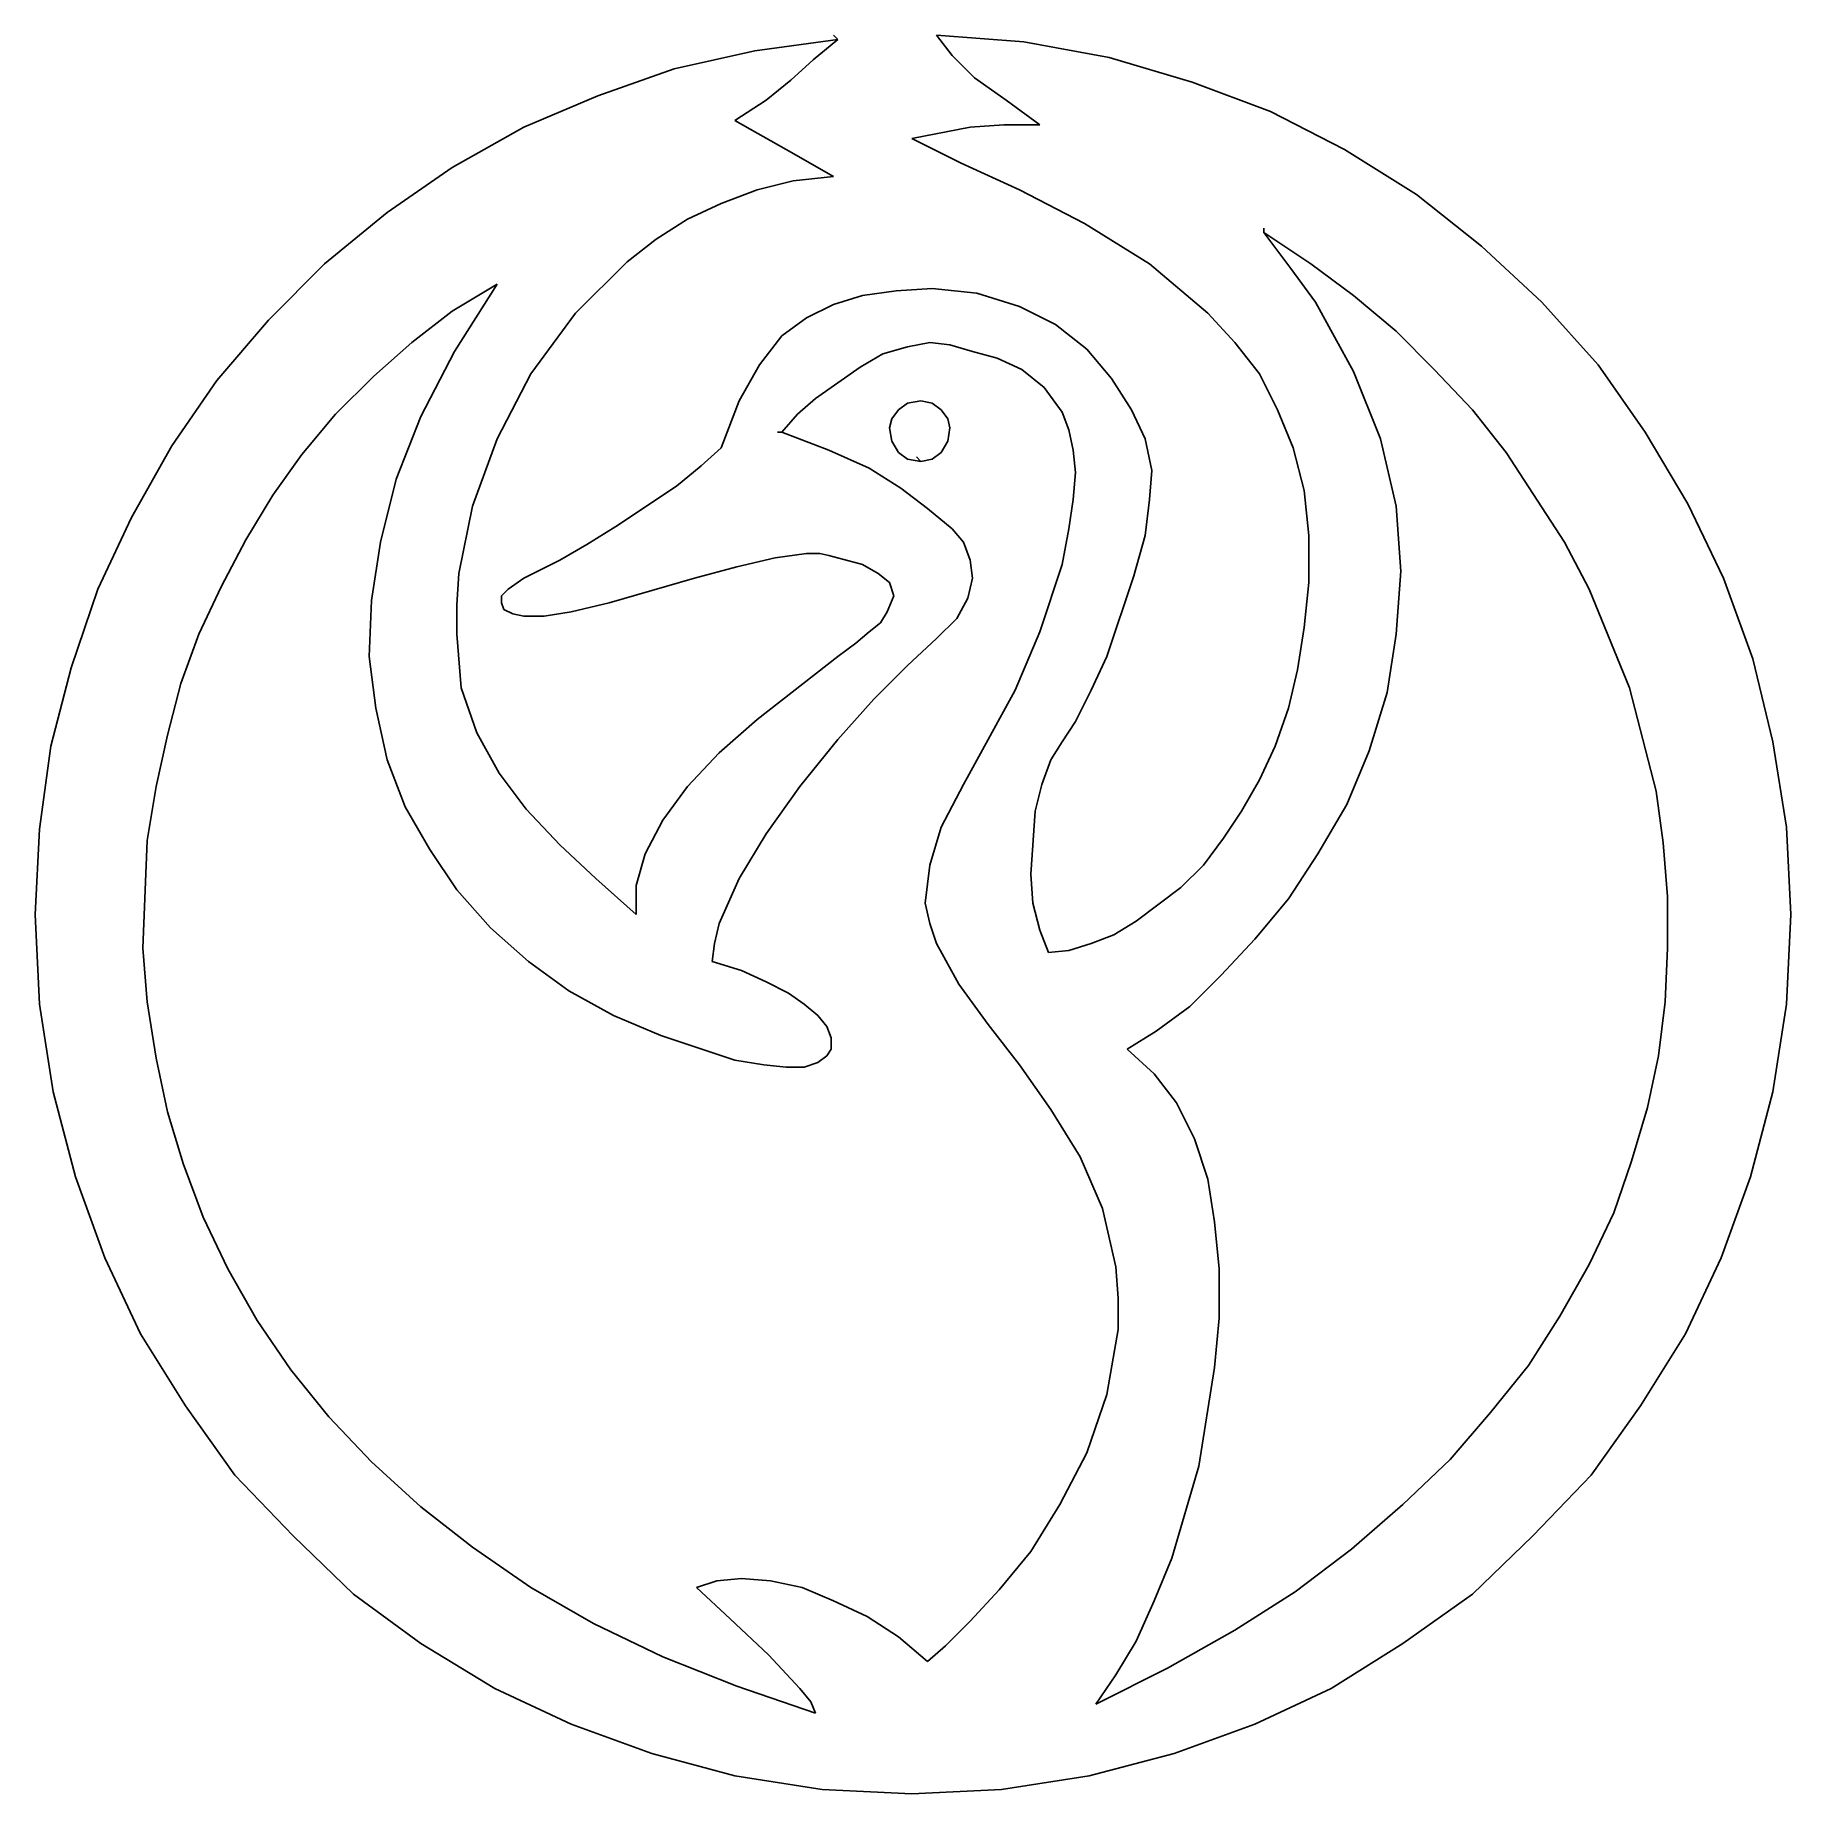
# Model space of a CAD drawing. Extents: x 0 to 13.4, y 0 to 13.5.
import ezdxf

# ---------------------------------------------------------------- set-up
doc = ezdxf.new("R2010")
doc.units = 0
doc.layers.add('CK_LEVEL_1', color=7, linetype='CONTINUOUS')

msp = doc.modelspace()

# ---------------------------------------------------------------- linework, layer by layer
at = {"layer": 'CK_LEVEL_1', "color": 2, "linetype": 'CONTINUOUS'}
for p, q in [((6.11412, 13.464804), (6.148469, 13.430454)), ((7.573952, 13.41328), (6.904147, 13.464804)), ((6.904147, 13.464804), (7.024369, 13.310233)), ((5.513013, 13.344582), (4.894731, 13.207186)), ((6.148469, 13.430455), (5.513013, 13.344583)), ((5.95955, 13.275884), (6.148469, 13.430454)), ((8.226583, 13.293059), (7.573952, 13.41328)), ((4.894731, 13.207186), (4.310798, 13.001092)), ((5.787805, 13.121314), (5.95955, 13.275884)), ((7.024369, 13.310233), (7.196114, 13.138488)), ((8.862039, 13.104139), (8.226583, 13.293059)), ((5.598886, 12.966743), (5.787805, 13.121314)), ((7.196114, 13.138488), (7.436556, 12.966743)), ((9.463147, 12.880871), (8.86204, 13.104138)), ((4.310798, 13.001092), (3.74404, 12.760649)), ((5.358443, 12.812173), (5.598886, 12.966743)), ((7.436556, 12.966743), (7.694174, 12.777824)), ((5.753456, 12.588904), (5.358443, 12.812174)), ((10.029905, 12.588904), (9.463147, 12.880872)), ((3.74404, 12.760649), (3.194456, 12.451508)), ((7.161765, 12.760649), (6.715228, 12.674777)), ((6.715228, 12.674777), (7.093067, 12.485857)), ((7.419382, 12.777824), (7.161765, 12.76065)), ((7.694174, 12.777824), (7.419382, 12.777824)), ((6.11412, 12.38281), (5.753456, 12.588903)), ((10.579489, 12.245414), (10.029904, 12.588903)), ((3.194456, 12.451508), (2.696396, 12.108018)), ((7.093067, 12.485857), (7.539603, 12.279763)), ((5.255396, 12.176716), (5.530188, 12.279763)), ((5.530188, 12.279763), (5.804979, 12.348461)), ((5.804979, 12.348461), (6.11412, 12.382811)), ((7.539603, 12.279763), (8.037664, 12.022146)), ((4.997778, 12.056495), (5.255396, 12.176716)), ((11.077549, 11.850401), (10.579489, 12.245414)), ((2.696396, 12.108018), (2.21551, 11.713005)), ((4.757335, 11.901925), (4.997778, 12.056495)), ((8.037664, 12.022146), (8.535725, 11.713005)), ((9.411623, 11.987797), (9.411623, 11.953447)), ((4.534067, 11.73018), (4.757335, 11.901925)), ((9.411623, 11.953448), (9.772288, 11.713005)), ((9.617717, 11.678656), (9.411623, 11.953447)), ((11.541261, 11.421039), (11.077549, 11.850401)), ((4.139054, 11.335166), (4.534067, 11.73018)), ((2.21551, 11.713005), (1.786148, 11.283643)), ((8.535724, 11.713005), (8.982261, 11.335166)), ((9.806637, 11.421039), (9.617717, 11.678656)), ((9.772288, 11.713005), (10.098603, 11.472562)), ((3.194456, 11.352341), (3.537946, 11.558434)), ((3.537946, 11.558435), (3.211631, 11.0432)), ((6.337389, 11.472562), (6.11412, 11.403864)), ((6.595006, 11.506911), (6.337389, 11.472562)), ((6.869798, 11.524086), (6.595006, 11.506911)), ((7.213288, 11.489737), (6.869798, 11.524086)), ((7.539603, 11.38669), (7.213288, 11.489738)), ((10.098603, 11.472562), (10.424918, 11.19777)), ((2.885315, 11.111898), (3.194456, 11.352342)), ((3.795564, 10.871455), (4.139054, 11.335166)), ((6.11412, 11.403864), (5.908026, 11.300817)), ((7.814395, 11.249294), (7.539603, 11.38669)), ((8.982261, 11.335166), (9.188354, 11.111898)), ((10.098603, 10.888629), (9.806637, 11.421039)), ((11.970623, 10.940153), (11.541261, 11.42104)), ((1.786148, 11.283643), (1.391134, 10.819931)), ((5.908026, 11.300817), (5.719107, 11.163421)), ((8.054838, 11.060374), (7.814395, 11.249294)), ((10.424918, 11.19777), (10.716886, 10.905804)), ((2.593349, 10.85428), (2.885315, 11.111898)), ((3.211631, 11.0432), (2.954013, 10.545139)), ((5.719107, 11.163421), (5.547362, 10.940153)), ((6.491959, 11.026025), (6.680879, 11.077549)), ((6.680879, 11.077549), (6.852624, 11.111898)), ((6.852624, 11.111898), (7.007194, 11.094724)), ((7.007194, 11.094723), (7.178939, 11.0432)), ((7.178939, 11.0432), (7.367858, 10.991675)), ((8.243758, 10.837106), (8.054838, 11.060373)), ((9.188355, 11.111898), (9.377275, 10.871455)), ((5.547362, 10.940153), (5.392792, 10.665361)), ((5.976724, 10.682535), (6.320214, 10.922978)), ((6.320214, 10.922978), (6.491959, 11.026026)), ((7.367858, 10.991676), (7.556778, 10.905805)), ((12.331287, 10.424918), (11.970623, 10.940153)), ((1.391134, 10.819931), (1.047645, 10.321871)), ((2.301383, 10.562314), (2.593349, 10.85428)), ((3.537946, 10.373395), (3.795564, 10.871455)), ((7.556778, 10.905804), (7.728523, 10.768408)), ((8.398328, 10.596663), (8.243758, 10.837107)), ((9.377274, 10.871455), (9.514669, 10.596663)), ((10.304697, 10.373395), (10.098603, 10.888629)), ((10.716885, 10.905804), (11.008851, 10.596663)), ((5.392792, 10.665361), (5.255396, 10.304697)), ((5.839328, 10.562314), (5.976724, 10.682535)), ((6.680879, 10.648186), (6.612181, 10.596663)), ((6.783926, 10.665361), (6.680879, 10.648187)), ((6.869798, 10.648186), (6.783926, 10.66536)), ((6.938496, 10.596663), (6.869798, 10.648187)), ((7.728523, 10.768408), (7.865919, 10.579489)), ((2.043765, 10.253173), (2.301383, 10.562314)), ((2.954013, 10.54514), (2.765094, 10.064254)), ((5.719107, 10.424918), (5.839328, 10.562314)), ((6.560657, 10.527965), (6.543483, 10.459267)), ((6.612181, 10.596663), (6.560657, 10.527966)), ((6.99002, 10.527965), (6.938496, 10.596663)), ((7.007194, 10.459267), (6.99002, 10.527965)), ((7.865919, 10.579489), (7.917442, 10.442093)), ((8.501375, 10.373395), (8.398328, 10.596663)), ((9.51467, 10.596663), (9.634892, 10.304697)), ((11.008851, 10.596663), (11.266469, 10.270349)), ((3.349027, 9.85816), (3.537946, 10.373395)), ((5.684758, 10.424918), (5.719107, 10.424918)), ((6.079771, 10.287522), (5.719107, 10.424918)), ((6.543483, 10.459267), (6.560657, 10.356219)), ((6.99002, 10.35622), (7.007194, 10.459268)), ((7.917442, 10.442093), (7.951791, 10.287522)), ((8.552899, 10.132952), (8.501375, 10.373395)), ((10.424918, 9.85816), (10.304697, 10.373395)), ((12.657603, 9.875334), (12.331287, 10.424918)), ((1.047645, 10.321871), (0.738504, 9.772286)), ((1.820497, 9.944032), (2.043765, 10.253173)), ((5.255396, 10.304697), (5.100825, 10.167301)), ((6.388912, 10.150126), (6.079771, 10.287522)), ((6.560657, 10.35622), (6.612181, 10.270349)), ((6.612181, 10.270348), (6.680879, 10.218823)), ((6.749577, 10.235999), (6.783926, 10.20165)), ((6.869798, 10.218824), (6.938496, 10.270349)), ((6.938496, 10.270348), (6.99002, 10.356219)), ((7.951791, 10.287522), (7.968966, 10.115777)), ((9.634892, 10.304697), (9.720764, 9.978381)), ((11.266469, 10.270348), (11.713006, 9.583367)), ((5.100825, 10.167301), (4.911906, 10.012731)), ((6.629355, 9.995556), (6.388912, 10.150126)), ((6.680879, 10.218824), (6.783926, 10.201651)), ((6.783926, 10.20165), (6.869798, 10.218823)), ((7.968966, 10.115777), (7.951791, 9.909683)), ((8.535724, 9.909683), (8.552898, 10.132953)), ((2.765094, 10.064254), (2.644873, 9.583367)), ((4.911906, 10.01273), (4.448194, 9.703588)), ((6.835449, 9.840985), (6.629355, 9.995556)), ((9.720764, 9.978381), (9.755114, 9.634892)), ((1.614403, 9.600542), (1.820497, 9.944032)), ((3.24598, 9.342925), (3.349027, 9.85816)), ((7.024369, 9.686415), (6.835449, 9.840984)), ((7.951791, 9.909683), (7.917442, 9.686416)), ((8.501375, 9.634891), (8.535725, 9.909682)), ((10.459267, 9.360099), (10.424917, 9.85816)), ((12.932395, 9.308576), (12.657603, 9.875334)), ((0.738504, 9.772287), (0.480886, 9.222703)), ((4.448194, 9.703589), (4.224926, 9.566194)), ((1.425483, 9.239878), (1.614403, 9.600542)), ((2.644873, 9.583368), (2.576175, 9.136831)), ((4.224926, 9.566193), (4.018832, 9.445971)), ((7.110241, 9.583368), (7.024369, 9.686416)), ((7.161765, 9.445972), (7.110241, 9.583368)), ((7.917442, 9.686415), (7.865919, 9.411623)), ((8.415503, 9.32575), (8.501374, 9.634892)), ((9.755113, 9.634891), (9.755113, 9.274226)), ((11.713006, 9.583368), (11.901925, 9.222703)), ((4.018832, 9.445972), (3.74404, 9.308577)), ((5.375617, 9.394448), (5.667584, 9.463146)), ((5.667584, 9.463146), (5.908026, 9.497496)), ((5.908026, 9.497495), (6.011073, 9.497495)), ((6.011073, 9.497495), (6.079771, 9.480321)), ((6.079771, 9.480321), (6.337389, 9.411623)), ((7.178939, 9.308576), (7.161765, 9.445971)), ((3.228805, 9.102482), (3.24598, 9.342925)), ((3.74404, 9.308576), (3.623819, 9.222703)), ((4.396671, 9.119656), (5.049302, 9.308576)), ((5.049302, 9.308576), (5.375617, 9.394447)), ((6.337389, 9.411623), (6.45761, 9.342925)), ((6.45761, 9.342925), (6.543483, 9.274227)), ((7.14459, 9.154005), (7.178939, 9.308576)), ((7.865919, 9.411623), (7.694174, 8.896388)), ((8.209409, 8.707469), (8.415503, 9.32575)), ((10.424918, 8.879214), (10.459268, 9.360099)), ((13.155663, 8.690294), (12.932395, 9.308577)), ((0.480886, 9.222703), (0.274792, 8.621596)), ((1.253739, 8.879214), (1.425483, 9.239879)), ((3.623819, 9.222703), (3.572295, 9.17118)), ((3.572295, 9.17118), (3.572295, 9.119656)), ((6.577832, 9.17118), (6.526308, 9.050959)), ((6.543483, 9.274227), (6.577832, 9.17118)), ((9.755113, 9.274227), (9.720763, 8.930737)), ((11.901925, 9.222703), (12.211066, 8.467026)), ((2.576175, 9.136831), (2.559, 8.707469)), ((3.228805, 8.879214), (3.228805, 9.102482)), ((3.572295, 9.119656), (3.58947, 9.068132)), ((3.58947, 9.068133), (3.658168, 9.033784)), ((3.658168, 9.033784), (3.74404, 9.01661)), ((3.898611, 9.01661), (4.104705, 9.05096)), ((4.104705, 9.050959), (4.396671, 9.119656)), ((6.526308, 9.050959), (6.474785, 8.965086)), ((7.058718, 8.999435), (7.14459, 9.154005)), ((3.74404, 9.01661), (3.898611, 9.01661)), ((6.388912, 8.896388), (6.285865, 8.810516)), ((6.474785, 8.965086), (6.388912, 8.896388)), ((6.904147, 8.844865), (7.058718, 8.999434)), ((7.694174, 8.896388), (7.505254, 8.449851)), ((9.720764, 8.930737), (9.669241, 8.604422)), ((1.116343, 8.501375), (1.253739, 8.879214)), ((3.263154, 8.467026), (3.228805, 8.879213)), ((6.285865, 8.810516), (6.148469, 8.707469)), ((6.680879, 8.638771), (6.904147, 8.844865)), ((10.35622, 8.432677), (10.424918, 8.879214)), ((0.274792, 8.621596), (0.120222, 8.02049)), ((2.559, 8.707469), (2.610524, 8.312455)), ((6.148469, 8.707469), (5.530188, 8.226583)), ((6.423261, 8.381153), (6.680879, 8.638771)), ((8.089187, 8.449851), (8.209409, 8.707469)), ((13.310233, 8.054838), (13.155663, 8.690294)), ((1.013296, 8.106361), (1.116343, 8.501375)), ((9.669241, 8.604422), (9.600543, 8.312454)), ((3.383376, 8.123536), (3.263154, 8.467026)), ((6.148469, 8.072012), (6.423261, 8.381153)), ((7.505254, 8.449851), (7.29916, 8.072012)), ((7.968966, 8.209408), (8.089187, 8.449851)), ((10.218825, 7.98614), (10.35622, 8.432676)), ((12.211066, 8.467026), (12.41716, 7.676999)), ((2.610524, 8.312455), (2.696396, 7.917442)), ((5.530188, 8.226583), (5.238221, 7.968965)), ((9.600543, 8.312455), (9.497496, 8.020489)), ((0.927423, 7.711348), (1.013296, 8.106361)), ((3.555121, 7.814395), (3.383376, 8.123536)), ((7.865919, 8.054838), (7.968966, 8.209408)), ((0.120222, 8.020489), (0.034349, 7.385033)), ((5.238221, 7.968965), (4.997778, 7.711348)), ((5.856503, 7.711348), (6.148469, 8.072012)), ((7.29916, 8.072012), (7.110241, 7.728522)), ((7.780046, 7.917442), (7.865919, 8.054838)), ((9.497496, 8.020489), (9.377274, 7.762871)), ((10.04708, 7.573952), (10.218825, 7.98614)), ((13.41328, 7.402207), (13.310232, 8.054838)), ((2.696396, 7.917442), (2.833792, 7.556778)), ((3.761215, 7.539603), (3.555121, 7.814395)), ((7.711348, 7.728522), (7.780046, 7.917442)), ((0.858725, 7.29916), (0.927423, 7.711348)), ((4.997778, 7.711348), (4.808859, 7.453731)), ((5.598886, 7.350684), (5.856503, 7.711348)), ((7.110241, 7.728522), (6.938496, 7.402207)), ((7.659825, 7.522429), (7.711348, 7.728522)), ((9.377274, 7.762871), (9.239878, 7.522429)), ((12.41716, 7.676999), (12.468683, 7.281986)), ((2.833792, 7.556778), (3.022711, 7.230462)), ((9.823811, 7.196113), (10.04708, 7.573952)), ((4.018832, 7.264811), (3.761215, 7.539603)), ((4.808859, 7.453731), (4.671463, 7.196113)), ((7.625476, 7.041543), (7.659825, 7.522429)), ((9.239878, 7.522429), (9.102482, 7.316335)), ((0.034349, 7.385033), (0, 6.732402)), ((0.824376, 6.474784), (0.858725, 7.29916)), ((5.392792, 7.007194), (5.598886, 7.350684)), ((6.938496, 7.402207), (6.852624, 7.110241)), ((9.102482, 7.316335), (8.947912, 7.110241)), ((12.468683, 7.281986), (12.503033, 6.869798)), ((13.447629, 6.732402), (13.41328, 7.402207)), ((3.022711, 7.230462), (3.228805, 6.921321)), ((4.293624, 7.007194), (4.018832, 7.264811)), ((4.671463, 7.196113), (4.602765, 6.95567)), ((9.600543, 6.852623), (9.823811, 7.196113)), ((4.602765, 6.732402), (4.293624, 7.007194)), ((5.238221, 6.663704), (5.392792, 7.007194)), ((6.852624, 7.110241), (6.818275, 6.818274)), ((7.64265, 6.818274), (7.625476, 7.041543)), ((8.947912, 7.110241), (8.776167, 6.938496)), ((3.228805, 6.921321), (3.486423, 6.629355)), ((4.602765, 6.95567), (4.602765, 6.732402)), ((8.776167, 6.938496), (8.432677, 6.680878)), ((12.503032, 6.869798), (12.503032, 6.474784)), ((0, 6.732402), (0.034349, 6.045422)), ((6.818275, 6.818274), (6.852624, 6.663704)), ((7.694174, 6.61218), (7.64265, 6.818274)), ((9.342925, 6.543482), (9.600543, 6.852623)), ((13.41328, 6.045422), (13.447629, 6.732402)), ((3.486423, 6.629355), (3.778389, 6.371737)), ((5.203872, 6.509133), (5.238221, 6.663704)), ((6.852624, 6.663704), (6.904147, 6.509133)), ((7.762872, 6.440435), (7.694174, 6.61218)), ((8.432677, 6.680878), (8.260932, 6.577831)), ((0.858725, 6.062597), (0.824376, 6.474784)), ((5.186698, 6.371737), (5.203872, 6.509133)), ((6.904147, 6.509133), (7.075892, 6.199992)), ((8.089187, 6.509133), (7.917442, 6.45761)), ((8.260932, 6.577831), (8.089187, 6.509133)), ((9.085308, 6.26869), (9.342925, 6.543482)), ((12.503032, 6.474784), (12.485858, 6.062597)), ((3.778389, 6.371737), (4.08753, 6.148469)), ((5.409966, 6.303039), (5.186698, 6.371737)), ((7.917442, 6.45761), (7.762872, 6.440435)), ((5.598886, 6.217167), (5.409966, 6.303039)), ((5.770631, 6.131294), (5.598886, 6.217167)), ((7.075892, 6.199992), (7.29916, 5.890852)), ((8.844865, 6.028248), (9.085308, 6.26869)), ((0.927423, 5.633234), (0.858725, 6.062597)), ((4.08753, 6.148469), (4.43102, 5.95955)), ((5.890852, 6.045422), (5.770631, 6.131294)), ((12.485858, 6.062597), (12.434334, 5.650409)), ((0.034349, 6.045422), (0.137396, 5.375617)), ((4.43102, 5.95955), (4.791684, 5.804979)), ((5.993899, 5.95955), (5.890852, 6.045422)), ((6.062597, 5.873677), (5.993899, 5.95955)), ((8.587248, 5.839328), (8.844865, 6.028248)), ((13.310233, 5.375617), (13.41328, 6.045422)), ((4.791684, 5.804979), (5.358443, 5.61606)), ((6.096946, 5.787805), (6.062597, 5.873677)), ((7.29916, 5.890852), (7.539603, 5.581711)), ((8.363979, 5.701932), (8.587249, 5.839328)), ((6.062597, 5.650409), (6.096946, 5.701932)), ((6.096946, 5.701932), (6.096946, 5.787805)), ((8.570073, 5.513013), (8.363979, 5.701932)), ((1.013296, 5.221046), (0.927423, 5.633234)), ((5.358443, 5.61606), (5.581711, 5.581711)), ((5.581711, 5.581711), (5.753456, 5.564536)), ((5.753456, 5.564536), (5.890852, 5.564536)), ((5.890852, 5.564536), (5.993899, 5.598885)), ((5.993899, 5.598885), (6.062597, 5.650409)), ((7.539603, 5.581711), (7.780046, 5.238221)), ((12.434334, 5.650409), (12.348462, 5.255395)), ((8.741818, 5.289744), (8.570073, 5.513013)), ((0.137396, 5.375617), (0.309141, 4.722986)), ((8.879214, 5.014952), (8.741818, 5.289744)), ((12.348462, 5.255395), (12.22824, 4.843207)), ((13.138489, 4.722986), (13.310233, 5.375617)), ((1.133517, 4.826033), (1.013296, 5.221046)), ((7.780046, 5.238221), (8.003315, 4.877556)), ((8.982261, 4.705811), (8.879213, 5.014952)), ((8.003315, 4.877556), (8.17506, 4.482543)), ((0.309141, 4.722986), (0.53241, 4.104704)), ((1.288088, 4.413845), (1.133517, 4.826033)), ((12.22824, 4.843207), (12.090844, 4.448194)), ((12.91522, 4.104704), (13.13849, 4.722986)), ((9.033784, 4.379496), (8.982261, 4.705811)), ((8.17506, 4.482543), (8.278108, 4.036006)), ((12.090844, 4.448194), (11.901925, 4.053181)), ((1.477007, 4.018832), (1.288088, 4.413845)), ((9.068133, 4.018832), (9.033784, 4.379496)), ((0.53241, 4.104704), (0.807202, 3.520771)), ((11.901925, 4.053181), (11.678658, 3.658167)), ((12.640428, 3.520771), (12.915219, 4.104704)), ((1.700275, 3.623818), (1.477007, 4.018832)), ((8.278107, 4.036006), (8.29528, 3.795563)), ((9.068133, 3.640993), (9.068133, 4.018832)), ((8.295281, 3.795563), (8.295281, 3.55512)), ((9.033784, 3.263154), (9.068133, 3.640993)), ((11.678657, 3.658167), (11.438213, 3.280328)), ((0.807202, 3.520771), (1.150692, 2.971188)), ((1.957893, 3.245979), (1.700275, 3.623818)), ((8.295281, 3.55512), (8.20941, 3.05706)), ((12.296938, 2.971188), (12.640428, 3.520771)), ((2.249859, 2.885315), (1.957893, 3.245979)), ((8.913563, 2.507476), (9.033784, 3.263154)), ((11.438214, 3.280328), (11.146247, 2.919664)), ((1.150692, 2.971188), (1.52853, 2.438778)), ((8.209409, 3.05706), (8.054838, 2.610523)), ((11.919099, 2.438778), (12.296938, 2.971188)), ((2.576175, 2.541825), (2.249859, 2.885315)), ((11.146247, 2.919664), (10.837106, 2.559)), ((8.054838, 2.610523), (7.848744, 2.21551)), ((10.837106, 2.559), (10.476441, 2.21551)), ((1.52853, 2.438778), (1.975067, 1.975067)), ((2.954013, 2.198335), (2.576175, 2.541825)), ((8.707469, 1.803322), (8.913563, 2.507476)), ((11.472563, 1.975067), (11.919099, 2.438778)), ((3.349027, 1.889194), (2.954013, 2.198335)), ((7.848744, 2.21551), (7.625476, 1.854845)), ((10.476442, 2.21551), (10.081429, 1.87202)), ((1.975067, 1.975067), (2.438779, 1.52853)), ((3.795564, 1.580054), (3.349027, 1.889194)), ((11.008851, 1.52853), (11.472563, 1.975067)), ((7.625476, 1.854845), (7.385033, 1.562879)), ((8.570073, 1.477007), (8.707469, 1.803322)), ((10.081429, 1.87202), (9.652065, 1.545705)), ((5.221047, 1.631577), (5.066476, 1.580054)), ((5.409966, 1.648751), (5.221047, 1.631577)), ((5.633235, 1.631577), (5.409966, 1.648751)), ((5.873677, 1.580054), (5.633235, 1.631577)), ((2.438779, 1.52853), (2.954013, 1.150691)), ((4.27645, 1.305262), (3.795564, 1.580054)), ((5.066476, 1.580054), (5.324094, 1.339611)), ((6.11412, 1.477007), (5.873677, 1.580054)), ((7.385033, 1.562879), (7.161765, 1.322436)), ((9.652066, 1.545705), (9.188355, 1.253738)), ((10.476442, 1.150691), (11.008851, 1.52853)), ((6.371738, 1.356785), (6.11412, 1.477007)), ((6.612181, 1.202215), (6.371738, 1.356785)), ((8.432677, 1.167866), (8.570073, 1.477007)), ((4.808859, 1.047644), (4.27645, 1.305262)), ((5.324094, 1.339611), (5.61606, 1.064819)), ((7.161765, 1.322436), (6.972845, 1.133517)), ((9.188355, 1.253738), (8.67312, 0.961772)), ((2.954013, 1.150691), (3.520772, 0.807201)), ((6.835449, 1.013295), (6.612181, 1.202215)), ((6.972845, 1.133517), (6.835449, 1.013295)), ((8.278107, 0.910248), (8.432676, 1.167866)), ((9.926858, 0.807201), (10.476442, 1.150691)), ((5.375617, 0.824376), (4.808859, 1.047644)), ((5.61606, 1.064819), (5.856503, 0.807201)), ((8.67312, 0.961772), (8.123535, 0.68698)), ((5.976724, 0.618282), (5.375617, 0.824376)), ((8.123536, 0.68698), (8.278107, 0.910248)), ((3.520772, 0.807201), (4.104705, 0.532409)), ((5.856503, 0.807201), (5.942375, 0.704154)), ((5.942375, 0.704154), (5.976724, 0.618282)), ((9.342925, 0.532409), (9.926858, 0.807201)), ((4.104705, 0.532409), (4.722986, 0.309141)), ((8.724644, 0.309141), (9.342925, 0.532409)), ((4.722986, 0.309141), (5.358443, 0.137396)), ((8.072013, 0.137396), (8.724644, 0.309141)), ((5.358443, 0.137396), (6.028248, 0.034349)), ((7.402207, 0.034349), (8.072013, 0.137396)), ((6.028248, 0.034349), (6.715228, 0)), ((6.715228, 0), (7.402207, 0.034349))]:
    msp.add_line(p, q, dxfattribs=at)

doc.saveas('drawing.dxf')
